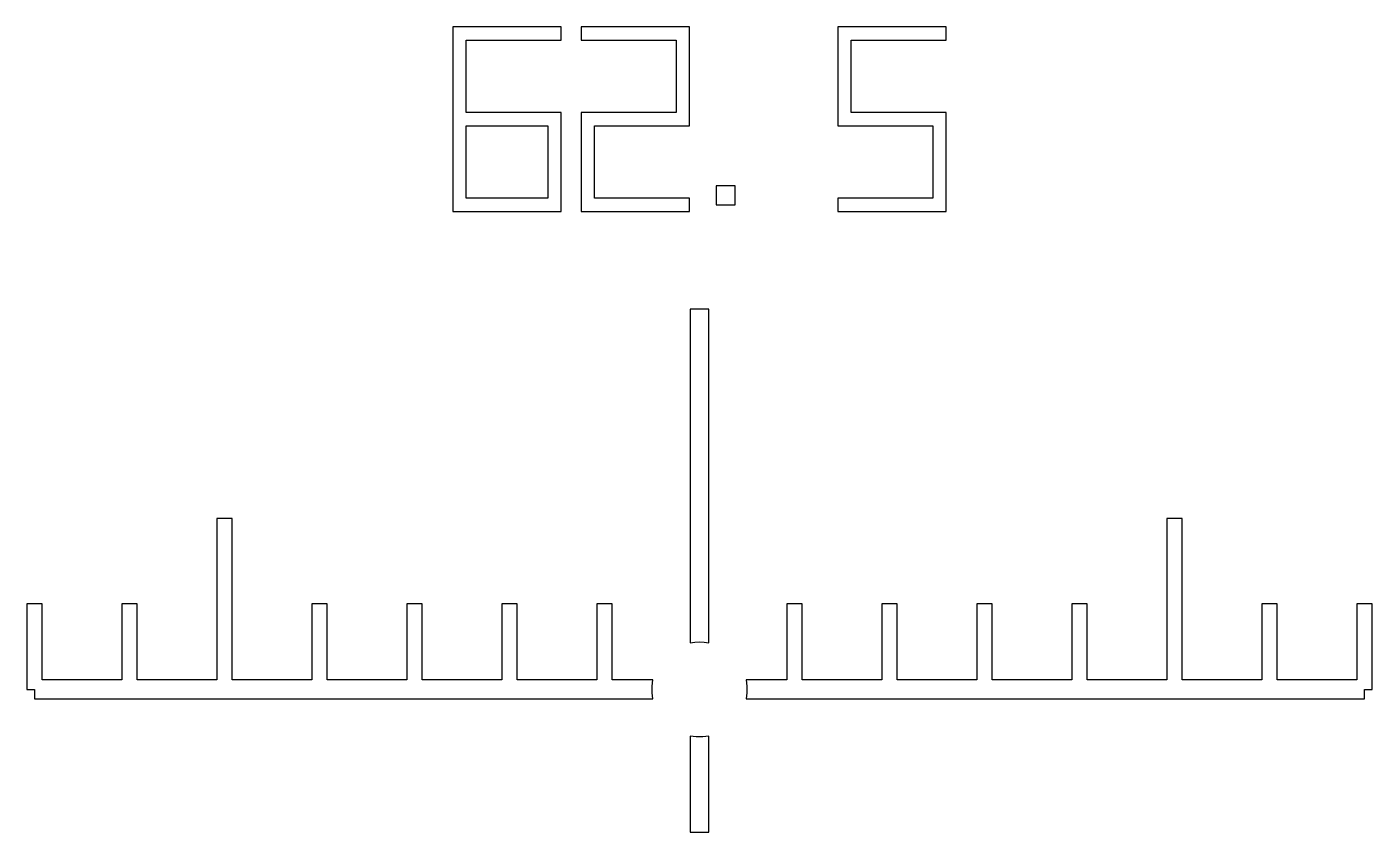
# Model space of a CAD drawing. Header units: millimetres. Extents: x -7.1 to 7.1, y -1.5 to 7.
import ezdxf

# ---------------------------------------------------------------- set-up
doc = ezdxf.new("R2010")
doc.units = ezdxf.units.MM
doc.layers.add('LASER_MARK', color=7, linetype='Continuous')

msp = doc.modelspace()

# ---------------------------------------------------------------- linework, layer by layer
at = {"layer": 'LASER_MARK'}
for points in [[(-1.455, 6.97), (-2.595, 6.97), (-2.595, 5.03), (-1.455, 5.03), (-1.455, 6.07), (-2.455, 6.07), (-2.455, 6.83), (-1.455, 6.83)], [(-0.105, 5.93), (-0.105, 6.97), (-1.245, 6.97), (-1.245, 6.83), (-0.245, 6.83), (-0.245, 6.07), (-1.245, 6.07), (-1.245, 5.03), (-0.105, 5.03), (-0.105, 5.17), (-1.105, 5.17), (-1.105, 5.93)], [(1.455, 5.03), (2.595, 5.03), (2.595, 6.07), (1.595, 6.07), (1.595, 6.83), (2.595, 6.83), (2.595, 6.97), (1.455, 6.97), (1.455, 5.93), (2.455, 5.93), (2.455, 5.17), (1.455, 5.17)], [(-2.455, 5.17), (-2.455, 5.93), (-1.595, 5.93), (-1.595, 5.17)], [(0.375, 5.1), (0.375, 5.3), (0.175, 5.3), (0.175, 5.1)], [(0.1, 0.49), (0.1, 4), (-0.1, 4), (-0.1, 0.49), (-0.05, 0.497), (0, 0.5), (0.05, 0.497)], [(-0.49, -0.1), (-0.499, -0.034), (-0.499, 0.034), (-0.49, 0.1), (-0.92, 0.1), (-0.92, 0.9), (-1.08, 0.9), (-1.08, 0.1), (-1.92, 0.1), (-1.92, 0.9), (-2.08, 0.9), (-2.08, 0.1), (-2.92, 0.1), (-2.92, 0.9), (-3.08, 0.9), (-3.08, 0.1), (-3.92, 0.1), (-3.92, 0.9), (-4.08, 0.9), (-4.08, 0.1), (-4.92, 0.1), (-4.92, 1.8), (-5.08, 1.8), (-5.08, 0.1), (-5.92, 0.1), (-5.92, 0.9), (-6.08, 0.9), (-6.08, 0.1), (-6.92, 0.1), (-6.92, 0.9), (-7.08, 0.9), (-7.08, 0), (-7, 0), (-7, -0.1)], [(6.92, 0.9), (6.92, 0.1), (6.08, 0.1), (6.08, 0.9), (5.92, 0.9), (5.92, 0.1), (5.08, 0.1), (5.08, 1.8), (4.92, 1.8), (4.92, 0.1), (4.08, 0.1), (4.08, 0.9), (3.92, 0.9), (3.92, 0.1), (3.08, 0.1), (3.08, 0.9), (2.92, 0.9), (2.92, 0.1), (2.08, 0.1), (2.08, 0.9), (1.92, 0.9), (1.92, 0.1), (1.08, 0.1), (1.08, 0.9), (0.92, 0.9), (0.92, 0.1), (0.49, 0.1), (0.499, 0.034), (0.499, -0.034), (0.49, -0.1), (7, -0.1), (7, 0), (7.08, 0), (7.08, 0.9)], [(0.1, -0.49), (0.034, -0.499), (-0.034, -0.499), (-0.1, -0.49), (-0.1, -1.5), (0.1, -1.5)]]:
    msp.add_lwpolyline(points, close=True, dxfattribs=at)

doc.saveas('drawing.dxf')
